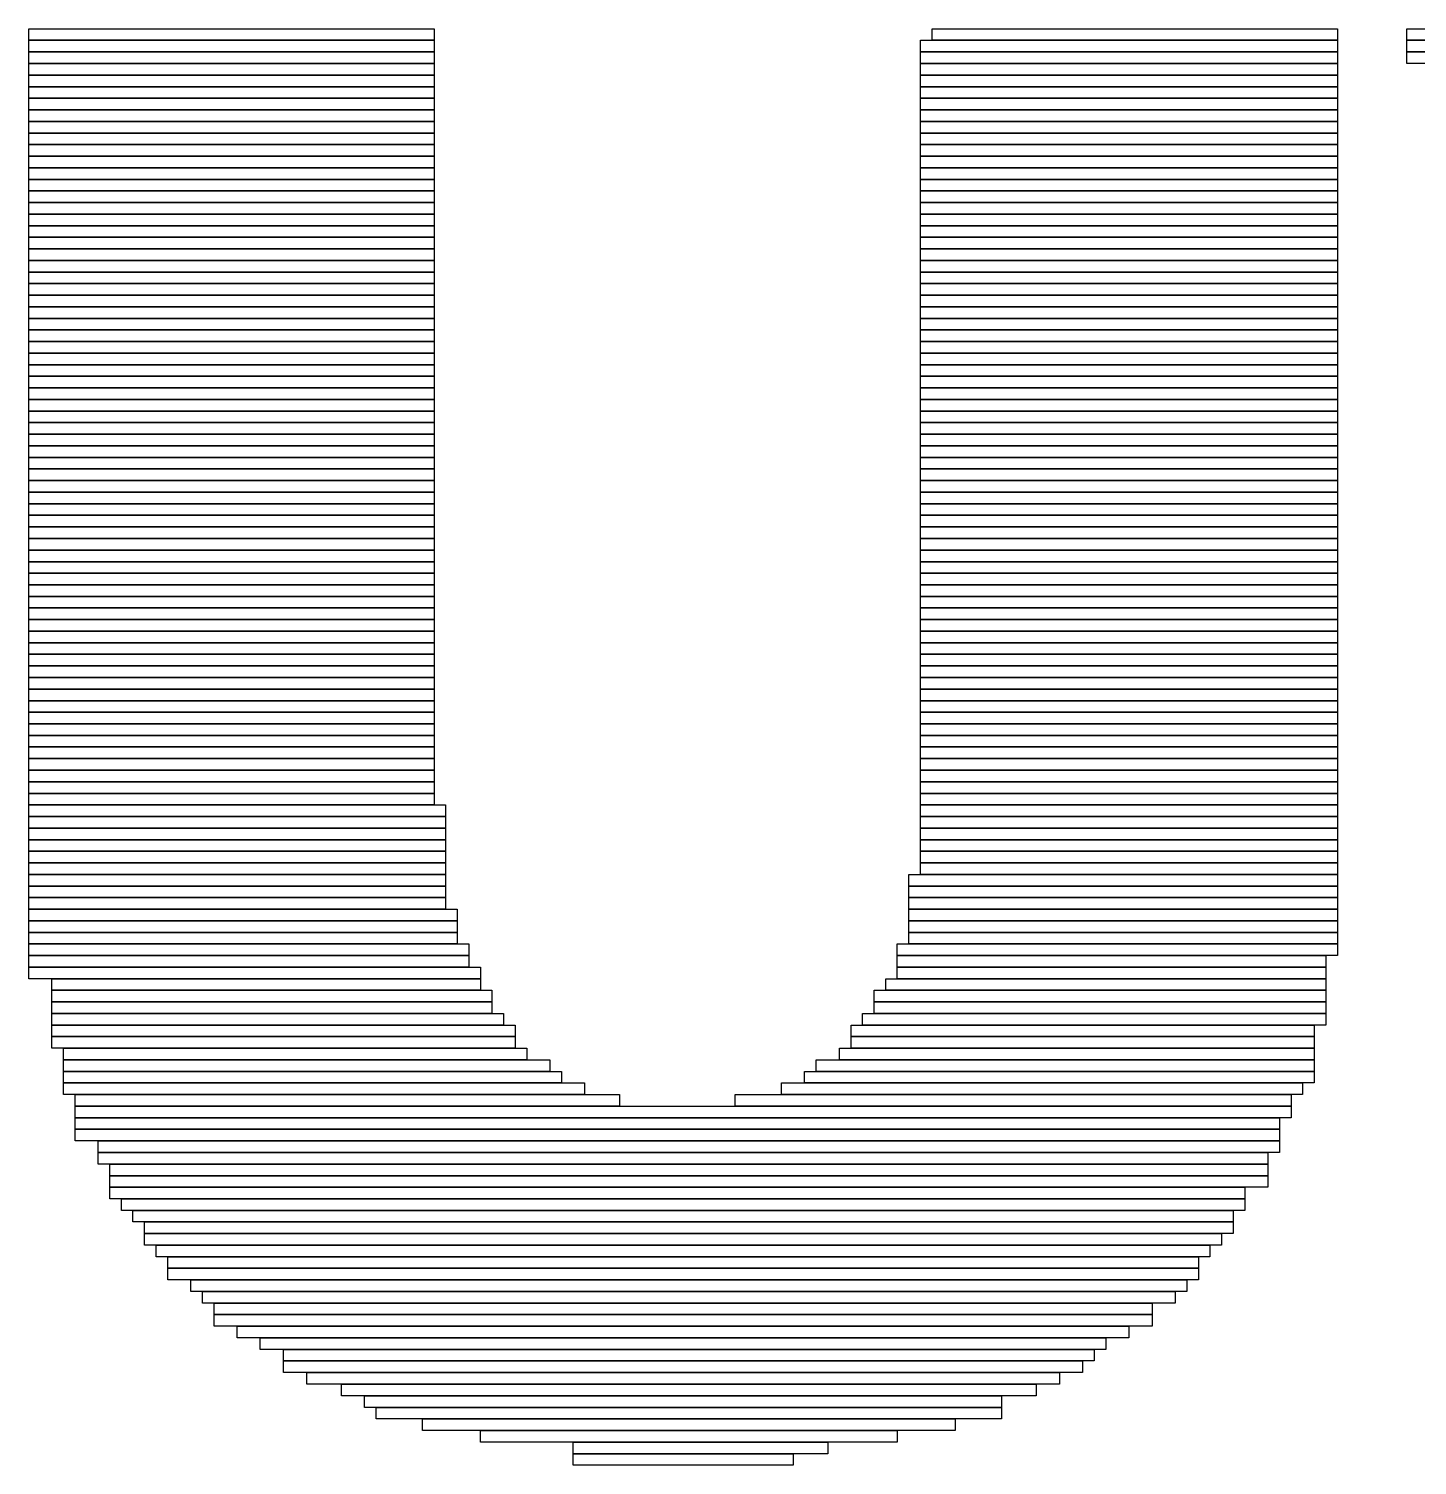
# Model space of a CAD drawing. Header units: inches. Extents: x -22 to 5433, y -38 to 5417.
# Drawn here: x 10.52 to 16.52, y -34 to -27.8 of the extents above; entities that cross this region are included whole.
import ezdxf

# ---------------------------------------------------------------- set-up
doc = ezdxf.new("R2010")
doc.units = ezdxf.units.IN
doc.layers.add('Bottom Overlay', color=54, linetype='Continuous')

msp = doc.modelspace()

# ---------------------------------------------------------------- linework, layer by layer
at = {"layer": 'Bottom Overlay'}
for p, q in [((10.5223, -27.8488), (10.5223, -27.7988)), ((10.5223, -27.7988), (12.2724, -27.7988)), ((12.2724, -27.7988), (12.2724, -27.8488)), ((14.4225, -27.8488), (14.4225, -27.7988)), ((14.4225, -27.7988), (16.1723, -27.7988)), ((16.1723, -27.7988), (16.1723, -27.8488)), ((16.4723, -27.8488), (16.4723, -27.7988)), ((16.4723, -27.7988), (18.2724, -27.7988)), ((12.2724, -27.8488), (10.5223, -27.8488)), ((10.5223, -27.8989), (10.5223, -27.8488)), ((10.5223, -27.8488), (12.2724, -27.8488)), ((10.5223, -27.9489), (10.5223, -27.8989)), ((10.5223, -27.8989), (12.2724, -27.8989)), ((12.2724, -27.8989), (10.5223, -27.8989)), ((12.2724, -27.8488), (12.2724, -27.8989)), ((12.2724, -27.8989), (12.2724, -27.9489)), ((14.3725, -27.8989), (14.3725, -27.8488)), ((14.3725, -27.8488), (16.1723, -27.8488)), ((14.3725, -27.9489), (14.3725, -27.8989)), ((14.3725, -27.8989), (16.1723, -27.8989)), ((16.1723, -27.8989), (14.3725, -27.8989)), ((16.1723, -27.8488), (14.4225, -27.8488)), ((16.1723, -27.8488), (16.1723, -27.8989)), ((16.1723, -27.8989), (16.1723, -27.9489)), ((18.2724, -27.8488), (16.4723, -27.8488)), ((16.4723, -27.8989), (16.4723, -27.8488)), ((16.4723, -27.8488), (18.3224, -27.8488)), ((16.4723, -27.9489), (16.4723, -27.8989)), ((16.4723, -27.8989), (18.3224, -27.8989)), ((18.3224, -27.8989), (16.4723, -27.8989)), ((10.5223, -27.9989), (10.5223, -27.9489)), ((10.5223, -27.9489), (12.2724, -27.9489)), ((12.2724, -27.9489), (10.5223, -27.9489)), ((12.2724, -27.9489), (12.2724, -27.9989)), ((16.1723, -27.9489), (14.3725, -27.9489)), ((14.3725, -27.9989), (14.3725, -27.9489)), ((14.3725, -27.9489), (16.1723, -27.9489)), ((16.1723, -27.9489), (16.1723, -27.9989)), ((18.3224, -27.9489), (16.4723, -27.9489)), ((12.2724, -27.9989), (10.5223, -27.9989)), ((10.5223, -28.049), (10.5223, -27.9989)), ((10.5223, -27.9989), (12.2724, -27.9989)), ((12.2724, -27.9989), (12.2724, -28.049)), ((16.1723, -27.9989), (14.3725, -27.9989)), ((14.3725, -28.049), (14.3725, -27.9989)), ((14.3725, -27.9989), (16.1723, -27.9989)), ((16.1723, -27.9989), (16.1723, -28.049)), ((12.2724, -28.049), (10.5223, -28.049)), ((10.5223, -28.0987), (10.5223, -28.049)), ((10.5223, -28.049), (12.2724, -28.049)), ((12.2724, -28.049), (12.2724, -28.0987)), ((16.1723, -28.049), (14.3725, -28.049)), ((14.3725, -28.0987), (14.3725, -28.049)), ((14.3725, -28.049), (16.1723, -28.049)), ((16.1723, -28.049), (16.1723, -28.0987)), ((10.5223, -28.1488), (10.5223, -28.0987)), ((10.5223, -28.0987), (12.2724, -28.0987)), ((12.2724, -28.0987), (10.5223, -28.0987)), ((12.2724, -28.0987), (12.2724, -28.1488)), ((14.3725, -28.1488), (14.3725, -28.0987)), ((14.3725, -28.0987), (16.1723, -28.0987)), ((16.1723, -28.0987), (14.3725, -28.0987)), ((16.1723, -28.0987), (16.1723, -28.1488)), ((10.5223, -28.1988), (10.5223, -28.1488)), ((10.5223, -28.1488), (12.2724, -28.1488)), ((12.2724, -28.1488), (10.5223, -28.1488)), ((12.2724, -28.1988), (10.5223, -28.1988)), ((10.5223, -28.2489), (10.5223, -28.1988)), ((10.5223, -28.1988), (12.2724, -28.1988)), ((12.2724, -28.1488), (12.2724, -28.1988)), ((12.2724, -28.1988), (12.2724, -28.2489)), ((16.1723, -28.1488), (14.3725, -28.1488)), ((14.3725, -28.1988), (14.3725, -28.1488)), ((14.3725, -28.1488), (16.1723, -28.1488)), ((16.1723, -28.1988), (14.3725, -28.1988)), ((14.3725, -28.2489), (14.3725, -28.1988)), ((14.3725, -28.1988), (16.1723, -28.1988)), ((16.1723, -28.1488), (16.1723, -28.1988)), ((16.1723, -28.1988), (16.1723, -28.2489)), ((12.2724, -28.2489), (10.5223, -28.2489)), ((10.5223, -28.2989), (10.5223, -28.2489)), ((10.5223, -28.2489), (12.2724, -28.2489)), ((12.2724, -28.2489), (12.2724, -28.2989)), ((16.1723, -28.2489), (14.3725, -28.2489)), ((14.3725, -28.2989), (14.3725, -28.2489)), ((14.3725, -28.2489), (16.1723, -28.2489)), ((16.1723, -28.2489), (16.1723, -28.2989)), ((12.2724, -28.2989), (10.5223, -28.2989)), ((10.5223, -28.3489), (10.5223, -28.2989)), ((10.5223, -28.2989), (12.2724, -28.2989)), ((12.2724, -28.2989), (12.2724, -28.3489)), ((14.3725, -28.3489), (14.3725, -28.2989)), ((14.3725, -28.2989), (16.1723, -28.2989)), ((16.1723, -28.2989), (14.3725, -28.2989)), ((16.1723, -28.2989), (16.1723, -28.3489)), ((12.2724, -28.3489), (10.5223, -28.3489)), ((10.5223, -28.399), (10.5223, -28.3489)), ((10.5223, -28.3489), (12.2724, -28.3489)), ((12.2724, -28.3489), (12.2724, -28.399)), ((16.1723, -28.3489), (14.3725, -28.3489)), ((14.3725, -28.399), (14.3725, -28.3489)), ((14.3725, -28.3489), (16.1723, -28.3489)), ((16.1723, -28.3489), (16.1723, -28.399)), ((12.2724, -28.399), (10.5223, -28.399)), ((10.5223, -28.4488), (10.5223, -28.399)), ((10.5223, -28.399), (12.2724, -28.399)), ((12.2724, -28.4488), (10.5223, -28.4488)), ((10.5223, -28.4988), (10.5223, -28.4488)), ((10.5223, -28.4488), (12.2724, -28.4488)), ((12.2724, -28.399), (12.2724, -28.4488)), ((12.2724, -28.4488), (12.2724, -28.4988)), ((16.1723, -28.399), (14.3725, -28.399)), ((14.3725, -28.4488), (14.3725, -28.399)), ((14.3725, -28.399), (16.1723, -28.399)), ((16.1723, -28.4488), (14.3725, -28.4488)), ((14.3725, -28.4988), (14.3725, -28.4488)), ((14.3725, -28.4488), (16.1723, -28.4488)), ((16.1723, -28.399), (16.1723, -28.4488)), ((16.1723, -28.4488), (16.1723, -28.4988)), ((12.2724, -28.4988), (10.5223, -28.4988)), ((10.5223, -28.5488), (10.5223, -28.4988)), ((10.5223, -28.4988), (12.2724, -28.4988)), ((12.2724, -28.4988), (12.2724, -28.5488)), ((16.1723, -28.4988), (14.3725, -28.4988)), ((14.3725, -28.5488), (14.3725, -28.4988)), ((14.3725, -28.4988), (16.1723, -28.4988)), ((16.1723, -28.4988), (16.1723, -28.5488)), ((10.5223, -28.5989), (10.5223, -28.5488)), ((10.5223, -28.5488), (12.2724, -28.5488)), ((12.2724, -28.5488), (10.5223, -28.5488)), ((12.2724, -28.5488), (12.2724, -28.5989)), ((16.1723, -28.5488), (14.3725, -28.5488)), ((14.3725, -28.5989), (14.3725, -28.5488)), ((14.3725, -28.5488), (16.1723, -28.5488)), ((16.1723, -28.5488), (16.1723, -28.5989)), ((10.5223, -28.6489), (10.5223, -28.5989)), ((10.5223, -28.5989), (12.2724, -28.5989)), ((12.2724, -28.5989), (10.5223, -28.5989)), ((12.2724, -28.5989), (12.2724, -28.6489)), ((14.3725, -28.6489), (14.3725, -28.5989)), ((14.3725, -28.5989), (16.1723, -28.5989)), ((16.1723, -28.5989), (14.3725, -28.5989)), ((16.1723, -28.5989), (16.1723, -28.6489)), ((12.2724, -28.6489), (10.5223, -28.6489)), ((10.5223, -28.699), (10.5223, -28.6489)), ((10.5223, -28.6489), (12.2724, -28.6489)), ((10.5223, -28.749), (10.5223, -28.699)), ((10.5223, -28.699), (12.2724, -28.699)), ((12.2724, -28.699), (10.5223, -28.699)), ((12.2724, -28.6489), (12.2724, -28.699)), ((12.2724, -28.699), (12.2724, -28.749)), ((16.1723, -28.6489), (14.3725, -28.6489)), ((14.3725, -28.699), (14.3725, -28.6489)), ((14.3725, -28.6489), (16.1723, -28.6489)), ((16.1723, -28.699), (14.3725, -28.699)), ((14.3725, -28.749), (14.3725, -28.699)), ((14.3725, -28.699), (16.1723, -28.699)), ((16.1723, -28.6489), (16.1723, -28.699)), ((16.1723, -28.699), (16.1723, -28.749)), ((12.2724, -28.749), (10.5223, -28.749)), ((10.5223, -28.7988), (10.5223, -28.749)), ((10.5223, -28.749), (12.2724, -28.749)), ((12.2724, -28.749), (12.2724, -28.7988)), ((14.3725, -28.7988), (14.3725, -28.749)), ((14.3725, -28.749), (16.1723, -28.749)), ((16.1723, -28.749), (14.3725, -28.749)), ((16.1723, -28.749), (16.1723, -28.7988)), ((12.2724, -28.7988), (10.5223, -28.7988)), ((10.5223, -28.8488), (10.5223, -28.7988)), ((10.5223, -28.7988), (12.2724, -28.7988)), ((12.2724, -28.7988), (12.2724, -28.8488)), ((16.1723, -28.7988), (14.3725, -28.7988)), ((14.3725, -28.8488), (14.3725, -28.7988)), ((14.3725, -28.7988), (16.1723, -28.7988)), ((16.1723, -28.7988), (16.1723, -28.8488)), ((10.5223, -28.8988), (10.5223, -28.8488)), ((10.5223, -28.8488), (12.2724, -28.8488)), ((12.2724, -28.8488), (10.5223, -28.8488)), ((12.2724, -28.8488), (12.2724, -28.8988)), ((16.1723, -28.8488), (14.3725, -28.8488)), ((14.3725, -28.8988), (14.3725, -28.8488)), ((14.3725, -28.8488), (16.1723, -28.8488)), ((16.1723, -28.8488), (16.1723, -28.8988)), ((12.2724, -28.8988), (10.5223, -28.8988)), ((10.5223, -28.9489), (10.5223, -28.8988)), ((10.5223, -28.8988), (12.2724, -28.8988)), ((12.2724, -28.9489), (10.5223, -28.9489)), ((10.5223, -28.9989), (10.5223, -28.9489)), ((10.5223, -28.9489), (12.2724, -28.9489)), ((12.2724, -28.8988), (12.2724, -28.9489)), ((12.2724, -28.9489), (12.2724, -28.9989)), ((16.1723, -28.8988), (14.3725, -28.8988)), ((14.3725, -28.9489), (14.3725, -28.8988)), ((14.3725, -28.8988), (16.1723, -28.8988)), ((14.3725, -28.9989), (14.3725, -28.9489)), ((14.3725, -28.9489), (16.1723, -28.9489)), ((16.1723, -28.9489), (14.3725, -28.9489)), ((16.1723, -28.8988), (16.1723, -28.9489)), ((16.1723, -28.9489), (16.1723, -28.9989)), ((10.5223, -29.049), (10.5223, -28.9989)), ((10.5223, -28.9989), (12.2724, -28.9989)), ((12.2724, -28.9989), (10.5223, -28.9989)), ((12.2724, -28.9989), (12.2724, -29.049)), ((16.1723, -28.9989), (14.3725, -28.9989)), ((14.3725, -29.049), (14.3725, -28.9989)), ((14.3725, -28.9989), (16.1723, -28.9989)), ((16.1723, -28.9989), (16.1723, -29.049)), ((12.2724, -29.049), (10.5223, -29.049)), ((10.5223, -29.099), (10.5223, -29.049)), ((10.5223, -29.049), (12.2724, -29.049)), ((12.2724, -29.049), (12.2724, -29.099)), ((16.1723, -29.049), (14.3725, -29.049)), ((14.3725, -29.099), (14.3725, -29.049)), ((14.3725, -29.049), (16.1723, -29.049)), ((16.1723, -29.049), (16.1723, -29.099)), ((10.5223, -29.1488), (10.5223, -29.099)), ((10.5223, -29.099), (12.2724, -29.099)), ((12.2724, -29.099), (10.5223, -29.099)), ((12.2724, -29.099), (12.2724, -29.1488)), ((16.1723, -29.099), (14.3725, -29.099)), ((14.3725, -29.1488), (14.3725, -29.099)), ((14.3725, -29.099), (16.1723, -29.099)), ((16.1723, -29.099), (16.1723, -29.1488)), ((12.2724, -29.1488), (10.5223, -29.1488)), ((10.5223, -29.1988), (10.5223, -29.1488)), ((10.5223, -29.1488), (12.2724, -29.1488)), ((10.5223, -29.2489), (10.5223, -29.1988)), ((10.5223, -29.1988), (12.2724, -29.1988)), ((12.2724, -29.1988), (10.5223, -29.1988)), ((12.2724, -29.1488), (12.2724, -29.1988)), ((12.2724, -29.1988), (12.2724, -29.2489)), ((16.1723, -29.1488), (14.3725, -29.1488)), ((14.3725, -29.1988), (14.3725, -29.1488)), ((14.3725, -29.1488), (16.1723, -29.1488)), ((16.1723, -29.1988), (14.3725, -29.1988)), ((14.3725, -29.2489), (14.3725, -29.1988)), ((14.3725, -29.1988), (16.1723, -29.1988)), ((16.1723, -29.1488), (16.1723, -29.1988)), ((16.1723, -29.1988), (16.1723, -29.2489)), ((10.5223, -29.2989), (10.5223, -29.2489)), ((10.5223, -29.2489), (12.2724, -29.2489)), ((12.2724, -29.2489), (10.5223, -29.2489)), ((12.2724, -29.2489), (12.2724, -29.2989)), ((16.1723, -29.2489), (14.3725, -29.2489)), ((14.3725, -29.2989), (14.3725, -29.2489)), ((14.3725, -29.2489), (16.1723, -29.2489)), ((16.1723, -29.2489), (16.1723, -29.2989)), ((12.2724, -29.2989), (10.5223, -29.2989)), ((10.5223, -29.3489), (10.5223, -29.2989)), ((10.5223, -29.2989), (12.2724, -29.2989)), ((12.2724, -29.2989), (12.2724, -29.3489)), ((14.3725, -29.3489), (14.3725, -29.2989)), ((14.3725, -29.2989), (16.1723, -29.2989)), ((16.1723, -29.2989), (14.3725, -29.2989)), ((16.1723, -29.2989), (16.1723, -29.3489)), ((10.5223, -29.399), (10.5223, -29.3489)), ((10.5223, -29.3489), (12.2724, -29.3489)), ((12.2724, -29.3489), (10.5223, -29.3489)), ((12.2724, -29.3489), (12.2724, -29.399)), ((16.1723, -29.3489), (14.3725, -29.3489)), ((14.3725, -29.399), (14.3725, -29.3489)), ((14.3725, -29.3489), (16.1723, -29.3489)), ((16.1723, -29.3489), (16.1723, -29.399)), ((12.2724, -29.399), (10.5223, -29.399)), ((10.5223, -29.4488), (10.5223, -29.399)), ((10.5223, -29.399), (12.2724, -29.399)), ((12.2724, -29.4488), (10.5223, -29.4488)), ((10.5223, -29.4988), (10.5223, -29.4488)), ((10.5223, -29.4488), (12.2724, -29.4488)), ((12.2724, -29.399), (12.2724, -29.4488)), ((12.2724, -29.4488), (12.2724, -29.4988)), ((16.1723, -29.399), (14.3725, -29.399)), ((14.3725, -29.4488), (14.3725, -29.399)), ((14.3725, -29.399), (16.1723, -29.399)), ((14.3725, -29.4988), (14.3725, -29.4488)), ((14.3725, -29.4488), (16.1723, -29.4488)), ((16.1723, -29.4488), (14.3725, -29.4488)), ((16.1723, -29.399), (16.1723, -29.4488)), ((16.1723, -29.4488), (16.1723, -29.4988)), ((10.5223, -29.5488), (10.5223, -29.4988)), ((10.5223, -29.4988), (12.2724, -29.4988)), ((12.2724, -29.4988), (10.5223, -29.4988)), ((12.2724, -29.4988), (12.2724, -29.5488)), ((16.1723, -29.4988), (14.3725, -29.4988)), ((14.3725, -29.5488), (14.3725, -29.4988)), ((14.3725, -29.4988), (16.1723, -29.4988)), ((16.1723, -29.4988), (16.1723, -29.5488)), ((12.2724, -29.5488), (10.5223, -29.5488)), ((10.5223, -29.5989), (10.5223, -29.5488)), ((10.5223, -29.5488), (12.2724, -29.5488)), ((12.2724, -29.5488), (12.2724, -29.5989)), ((14.3725, -29.5989), (14.3725, -29.5488)), ((14.3725, -29.5488), (16.1723, -29.5488)), ((16.1723, -29.5488), (14.3725, -29.5488)), ((16.1723, -29.5488), (16.1723, -29.5989)), ((12.2724, -29.5989), (10.5223, -29.5989)), ((10.5223, -29.6489), (10.5223, -29.5989)), ((10.5223, -29.5989), (12.2724, -29.5989)), ((12.2724, -29.5989), (12.2724, -29.6489)), ((14.3725, -29.6489), (14.3725, -29.5989)), ((14.3725, -29.5989), (16.1723, -29.5989)), ((16.1723, -29.5989), (14.3725, -29.5989)), ((16.1723, -29.5989), (16.1723, -29.6489)), ((12.2724, -29.6489), (10.5223, -29.6489)), ((10.5223, -29.6989), (10.5223, -29.6489)), ((10.5223, -29.6489), (12.2724, -29.6489)), ((12.2724, -29.6489), (12.2724, -29.6989)), ((16.1723, -29.6489), (14.3725, -29.6489)), ((14.3725, -29.6989), (14.3725, -29.6489)), ((14.3725, -29.6489), (16.1723, -29.6489)), ((16.1723, -29.6489), (16.1723, -29.6989)), ((10.5223, -29.749), (10.5223, -29.6989)), ((10.5223, -29.6989), (12.2724, -29.6989)), ((12.2724, -29.6989), (10.5223, -29.6989)), ((10.5223, -29.7988), (10.5223, -29.749)), ((10.5223, -29.749), (12.2724, -29.749)), ((12.2724, -29.749), (10.5223, -29.749)), ((12.2724, -29.6989), (12.2724, -29.749)), ((12.2724, -29.749), (12.2724, -29.7988)), ((16.1723, -29.6989), (14.3725, -29.6989)), ((14.3725, -29.749), (14.3725, -29.6989)), ((14.3725, -29.6989), (16.1723, -29.6989)), ((14.3725, -29.7988), (14.3725, -29.749)), ((14.3725, -29.749), (16.1723, -29.749)), ((16.1723, -29.749), (14.3725, -29.749)), ((16.1723, -29.6989), (16.1723, -29.749)), ((16.1723, -29.749), (16.1723, -29.7988)), ((10.5223, -29.8488), (10.5223, -29.7988)), ((10.5223, -29.7988), (12.2724, -29.7988)), ((12.2724, -29.7988), (10.5223, -29.7988)), ((12.2724, -29.7988), (12.2724, -29.8488)), ((16.1723, -29.7988), (14.3725, -29.7988)), ((14.3725, -29.8488), (14.3725, -29.7988)), ((14.3725, -29.7988), (16.1723, -29.7988)), ((16.1723, -29.7988), (16.1723, -29.8488)), ((10.5223, -29.8988), (10.5223, -29.8488)), ((10.5223, -29.8488), (12.2724, -29.8488)), ((12.2724, -29.8488), (10.5223, -29.8488)), ((12.2724, -29.8488), (12.2724, -29.8988)), ((14.3725, -29.8988), (14.3725, -29.8488)), ((14.3725, -29.8488), (16.1723, -29.8488)), ((16.1723, -29.8488), (14.3725, -29.8488)), ((16.1723, -29.8488), (16.1723, -29.8988)), ((12.2724, -29.8988), (10.5223, -29.8988)), ((10.5223, -29.9489), (10.5223, -29.8988)), ((10.5223, -29.8988), (12.2724, -29.8988)), ((12.2724, -29.8988), (12.2724, -29.9489)), ((16.1723, -29.8988), (14.3725, -29.8988)), ((14.3725, -29.9489), (14.3725, -29.8988)), ((14.3725, -29.8988), (16.1723, -29.8988)), ((16.1723, -29.8988), (16.1723, -29.9489)), ((10.5223, -29.9989), (10.5223, -29.9489)), ((10.5223, -29.9489), (12.2724, -29.9489)), ((12.2724, -29.9489), (10.5223, -29.9489)), ((12.2724, -29.9989), (10.5223, -29.9989)), ((10.5223, -30.049), (10.5223, -29.9989)), ((10.5223, -29.9989), (12.2724, -29.9989)), ((12.2724, -29.9489), (12.2724, -29.9989)), ((12.2724, -29.9989), (12.2724, -30.049)), ((14.3725, -29.9989), (14.3725, -29.9489)), ((14.3725, -29.9489), (16.1723, -29.9489)), ((16.1723, -29.9489), (14.3725, -29.9489)), ((16.1723, -29.9989), (14.3725, -29.9989)), ((14.3725, -30.049), (14.3725, -29.9989)), ((14.3725, -29.9989), (16.1723, -29.9989)), ((16.1723, -29.9489), (16.1723, -29.9989)), ((16.1723, -29.9989), (16.1723, -30.049)), ((12.2724, -30.049), (10.5223, -30.049)), ((10.5223, -30.099), (10.5223, -30.049)), ((10.5223, -30.049), (12.2724, -30.049)), ((12.2724, -30.049), (12.2724, -30.099)), ((16.1723, -30.049), (14.3725, -30.049)), ((14.3725, -30.099), (14.3725, -30.049)), ((14.3725, -30.049), (16.1723, -30.049)), ((16.1723, -30.049), (16.1723, -30.099)), ((12.2724, -30.099), (10.5223, -30.099)), ((10.5223, -30.1488), (10.5223, -30.099)), ((10.5223, -30.099), (12.2724, -30.099)), ((12.2724, -30.099), (12.2724, -30.1488)), ((14.3725, -30.1488), (14.3725, -30.099)), ((14.3725, -30.099), (16.1723, -30.099)), ((16.1723, -30.099), (14.3725, -30.099)), ((16.1723, -30.099), (16.1723, -30.1488)), ((12.2724, -30.1488), (10.5223, -30.1488)), ((10.5223, -30.1988), (10.5223, -30.1488)), ((10.5223, -30.1488), (12.2724, -30.1488)), ((12.2724, -30.1488), (12.2724, -30.1988)), ((16.1723, -30.1488), (14.3725, -30.1488)), ((14.3725, -30.1988), (14.3725, -30.1488)), ((14.3725, -30.1488), (16.1723, -30.1488)), ((16.1723, -30.1488), (16.1723, -30.1988)), ((12.2724, -30.1988), (10.5223, -30.1988)), ((10.5223, -30.2489), (10.5223, -30.1988)), ((10.5223, -30.1988), (12.2724, -30.1988)), ((12.2724, -30.2489), (10.5223, -30.2489)), ((10.5223, -30.2989), (10.5223, -30.2489)), ((10.5223, -30.2489), (12.2724, -30.2489)), ((12.2724, -30.1988), (12.2724, -30.2489)), ((12.2724, -30.2489), (12.2724, -30.2989)), ((16.1723, -30.1988), (14.3725, -30.1988)), ((14.3725, -30.2489), (14.3725, -30.1988)), ((14.3725, -30.1988), (16.1723, -30.1988)), ((16.1723, -30.2489), (14.3725, -30.2489)), ((14.3725, -30.2989), (14.3725, -30.2489)), ((14.3725, -30.2489), (16.1723, -30.2489)), ((16.1723, -30.1988), (16.1723, -30.2489)), ((16.1723, -30.2489), (16.1723, -30.2989)), ((12.2724, -30.2989), (10.5223, -30.2989)), ((10.5223, -30.3489), (10.5223, -30.2989)), ((10.5223, -30.2989), (12.2724, -30.2989)), ((12.2724, -30.2989), (12.2724, -30.3489)), ((16.1723, -30.2989), (14.3725, -30.2989)), ((14.3725, -30.3489), (14.3725, -30.2989)), ((14.3725, -30.2989), (16.1723, -30.2989)), ((16.1723, -30.2989), (16.1723, -30.3489)), ((12.2724, -30.3489), (10.5223, -30.3489)), ((10.5223, -30.399), (10.5223, -30.3489)), ((10.5223, -30.3489), (12.2724, -30.3489)), ((12.2724, -30.3489), (12.2724, -30.399)), ((14.3725, -30.399), (14.3725, -30.3489)), ((14.3725, -30.3489), (16.1723, -30.3489)), ((16.1723, -30.3489), (14.3725, -30.3489)), ((16.1723, -30.3489), (16.1723, -30.399)), ((12.2724, -30.399), (10.5223, -30.399)), ((10.5223, -30.4488), (10.5223, -30.399)), ((10.5223, -30.399), (12.2724, -30.399)), ((12.2724, -30.399), (12.2724, -30.4488)), ((14.3725, -30.4488), (14.3725, -30.399)), ((14.3725, -30.399), (16.1723, -30.399)), ((16.1723, -30.399), (14.3725, -30.399)), ((16.1723, -30.399), (16.1723, -30.4488)), ((10.5223, -30.4988), (10.5223, -30.4488)), ((10.5223, -30.4488), (12.2724, -30.4488)), ((12.2724, -30.4488), (10.5223, -30.4488)), ((12.2724, -30.4988), (10.5223, -30.4988)), ((10.5223, -30.5488), (10.5223, -30.4988)), ((10.5223, -30.4988), (12.2724, -30.4988)), ((12.2724, -30.4488), (12.2724, -30.4988)), ((12.2724, -30.4988), (12.2724, -30.5488)), ((14.3725, -30.4988), (14.3725, -30.4488)), ((14.3725, -30.4488), (16.1723, -30.4488)), ((16.1723, -30.4488), (14.3725, -30.4488)), ((14.3725, -30.5488), (14.3725, -30.4988)), ((14.3725, -30.4988), (16.1723, -30.4988)), ((16.1723, -30.4988), (14.3725, -30.4988)), ((16.1723, -30.4488), (16.1723, -30.4988)), ((16.1723, -30.4988), (16.1723, -30.5488)), ((12.2724, -30.5488), (10.5223, -30.5488)), ((10.5223, -30.5989), (10.5223, -30.5488)), ((10.5223, -30.5488), (12.2724, -30.5488)), ((12.2724, -30.5488), (12.2724, -30.5989)), ((16.1723, -30.5488), (14.3725, -30.5488)), ((14.3725, -30.5989), (14.3725, -30.5488)), ((14.3725, -30.5488), (16.1723, -30.5488)), ((16.1723, -30.5488), (16.1723, -30.5989)), ((10.5223, -30.6489), (10.5223, -30.5989)), ((10.5223, -30.5989), (12.2724, -30.5989)), ((12.2724, -30.5989), (10.5223, -30.5989)), ((12.2724, -30.5989), (12.2724, -30.6489)), ((14.3725, -30.6489), (14.3725, -30.5989)), ((14.3725, -30.5989), (16.1723, -30.5989)), ((16.1723, -30.5989), (14.3725, -30.5989)), ((16.1723, -30.5989), (16.1723, -30.6489)), ((10.5223, -30.6989), (10.5223, -30.6489)), ((10.5223, -30.6489), (12.2724, -30.6489)), ((12.2724, -30.6489), (10.5223, -30.6489)), ((12.2724, -30.6489), (12.2724, -30.6989)), ((16.1723, -30.6489), (14.3725, -30.6489)), ((14.3725, -30.6989), (14.3725, -30.6489)), ((14.3725, -30.6489), (16.1723, -30.6489)), ((16.1723, -30.6489), (16.1723, -30.6989)), ((10.5223, -30.749), (10.5223, -30.6989)), ((10.5223, -30.6989), (12.2724, -30.6989)), ((12.2724, -30.6989), (10.5223, -30.6989)), ((12.2724, -30.749), (10.5223, -30.749)), ((10.5223, -30.7988), (10.5223, -30.749)), ((10.5223, -30.749), (12.2724, -30.749)), ((12.2724, -30.6989), (12.2724, -30.749)), ((12.2724, -30.749), (12.2724, -30.7988)), ((16.1723, -30.6989), (14.3725, -30.6989)), ((14.3725, -30.749), (14.3725, -30.6989)), ((14.3725, -30.6989), (16.1723, -30.6989)), ((16.1723, -30.749), (14.3725, -30.749)), ((14.3725, -30.7988), (14.3725, -30.749)), ((14.3725, -30.749), (16.1723, -30.749)), ((16.1723, -30.6989), (16.1723, -30.749)), ((16.1723, -30.749), (16.1723, -30.7988)), ((12.2724, -30.7988), (10.5223, -30.7988)), ((10.5223, -30.8488), (10.5223, -30.7988)), ((10.5223, -30.7988), (12.2724, -30.7988)), ((12.2724, -30.7988), (12.2724, -30.8488)), ((16.1723, -30.7988), (14.3725, -30.7988)), ((14.3725, -30.8488), (14.3725, -30.7988)), ((14.3725, -30.7988), (16.1723, -30.7988)), ((16.1723, -30.7988), (16.1723, -30.8488)), ((12.2724, -30.8488), (10.5223, -30.8488)), ((10.5223, -30.8988), (10.5223, -30.8488)), ((10.5223, -30.8488), (12.2724, -30.8488)), ((12.2724, -30.8488), (12.2724, -30.8988)), ((16.1723, -30.8488), (14.3725, -30.8488)), ((14.3725, -30.8988), (14.3725, -30.8488)), ((14.3725, -30.8488), (16.1723, -30.8488)), ((16.1723, -30.8488), (16.1723, -30.8988)), ((12.2724, -30.8988), (10.5223, -30.8988)), ((10.5223, -30.9489), (10.5223, -30.8988)), ((10.5223, -30.8988), (12.2724, -30.8988)), ((12.2724, -30.8988), (12.2724, -30.9489)), ((14.3725, -30.9489), (14.3725, -30.8988)), ((14.3725, -30.8988), (16.1723, -30.8988)), ((16.1723, -30.8988), (14.3725, -30.8988)), ((16.1723, -30.8988), (16.1723, -30.9489)), ((12.2724, -30.9489), (10.5223, -30.9489)), ((10.5223, -30.9989), (10.5223, -30.9489)), ((10.5223, -30.9489), (12.2724, -30.9489)), ((12.2724, -30.9989), (10.5223, -30.9989)), ((10.5223, -31.049), (10.5223, -30.9989)), ((10.5223, -30.9989), (12.2724, -30.9989)), ((12.2724, -30.9489), (12.2724, -30.9989)), ((12.2724, -30.9989), (12.2724, -31.049)), ((16.1723, -30.9489), (14.3725, -30.9489)), ((14.3725, -30.9989), (14.3725, -30.9489)), ((14.3725, -30.9489), (16.1723, -30.9489)), ((16.1723, -30.9989), (14.3725, -30.9989)), ((14.3725, -31.049), (14.3725, -30.9989)), ((14.3725, -30.9989), (16.1723, -30.9989)), ((16.1723, -30.9489), (16.1723, -30.9989)), ((16.1723, -30.9989), (16.1723, -31.049)), ((12.2724, -31.049), (10.5223, -31.049)), ((10.5223, -31.099), (10.5223, -31.049)), ((10.5223, -31.049), (12.2724, -31.049)), ((12.2724, -31.049), (12.2724, -31.099)), ((14.3725, -31.099), (14.3725, -31.049)), ((14.3725, -31.049), (16.1723, -31.049)), ((16.1723, -31.049), (14.3725, -31.049)), ((16.1723, -31.049), (16.1723, -31.099)), ((10.5223, -31.1488), (10.5223, -31.099)), ((10.5223, -31.099), (12.2724, -31.099)), ((12.2724, -31.099), (10.5223, -31.099)), ((12.2724, -31.099), (12.2724, -31.1488)), ((16.1723, -31.099), (14.3725, -31.099)), ((14.3725, -31.1488), (14.3725, -31.099)), ((14.3725, -31.099), (16.1723, -31.099)), ((16.1723, -31.099), (16.1723, -31.1488)), ((10.5223, -31.1988), (10.5223, -31.1488)), ((10.5223, -31.1488), (12.3224, -31.1488)), ((12.2724, -31.1488), (10.5223, -31.1488)), ((12.3224, -31.1488), (12.3224, -31.1988)), ((14.3725, -31.1988), (14.3725, -31.1488)), ((14.3725, -31.1488), (16.1723, -31.1488)), ((16.1723, -31.1488), (14.3725, -31.1488)), ((16.1723, -31.1488), (16.1723, -31.1988)), ((12.3224, -31.1988), (10.5223, -31.1988)), ((10.5223, -31.2489), (10.5223, -31.1988)), ((10.5223, -31.1988), (12.3224, -31.1988)), ((12.3224, -31.1988), (12.3224, -31.2489)), ((16.1723, -31.1988), (14.3725, -31.1988)), ((14.3725, -31.2489), (14.3725, -31.1988)), ((14.3725, -31.1988), (16.1723, -31.1988)), ((16.1723, -31.1988), (16.1723, -31.2489)), ((12.3224, -31.2489), (10.5223, -31.2489)), ((10.5223, -31.2989), (10.5223, -31.2489)), ((10.5223, -31.2489), (12.3224, -31.2489)), ((12.3224, -31.2989), (10.5223, -31.2989)), ((10.5223, -31.3489), (10.5223, -31.2989)), ((10.5223, -31.2989), (12.3224, -31.2989)), ((12.3224, -31.2489), (12.3224, -31.2989)), ((12.3224, -31.2989), (12.3224, -31.3489)), ((14.3725, -31.2989), (14.3725, -31.2489)), ((14.3725, -31.2489), (16.1723, -31.2489)), ((16.1723, -31.2489), (14.3725, -31.2489)), ((14.3725, -31.3489), (14.3725, -31.2989)), ((14.3725, -31.2989), (16.1723, -31.2989)), ((16.1723, -31.2989), (14.3725, -31.2989)), ((16.1723, -31.2489), (16.1723, -31.2989)), ((16.1723, -31.2989), (16.1723, -31.3489)), ((10.5223, -31.399), (10.5223, -31.3489)), ((10.5223, -31.3489), (12.3224, -31.3489)), ((12.3224, -31.3489), (10.5223, -31.3489)), ((12.3224, -31.3489), (12.3224, -31.399)), ((16.1723, -31.3489), (14.3725, -31.3489)), ((14.3725, -31.399), (14.3725, -31.3489)), ((14.3725, -31.3489), (16.1723, -31.3489)), ((16.1723, -31.3489), (16.1723, -31.399)), ((12.3224, -31.399), (10.5223, -31.399)), ((10.5223, -31.4488), (10.5223, -31.399)), ((10.5223, -31.399), (12.3224, -31.399)), ((12.3224, -31.399), (12.3224, -31.4488)), ((16.1723, -31.399), (14.3725, -31.399)), ((14.3725, -31.4488), (14.3725, -31.399)), ((14.3725, -31.399), (16.1723, -31.399)), ((16.1723, -31.399), (16.1723, -31.4488)), ((12.3224, -31.4488), (10.5223, -31.4488)), ((10.5223, -31.4988), (10.5223, -31.4488)), ((10.5223, -31.4488), (12.3224, -31.4488)), ((12.3224, -31.4488), (12.3224, -31.4988)), ((14.3224, -31.4988), (14.3224, -31.4488)), ((14.3224, -31.4488), (16.1723, -31.4488)), ((16.1723, -31.4488), (14.3725, -31.4488)), ((16.1723, -31.4488), (16.1723, -31.4988)), ((12.3224, -31.4988), (10.5223, -31.4988)), ((10.5223, -31.5488), (10.5223, -31.4988)), ((10.5223, -31.4988), (12.3224, -31.4988)), ((12.3224, -31.5488), (10.5223, -31.5488)), ((10.5223, -31.5989), (10.5223, -31.5488)), ((10.5223, -31.5488), (12.3224, -31.5488)), ((12.3224, -31.4988), (12.3224, -31.5488)), ((12.3224, -31.5488), (12.3224, -31.5989)), ((16.1723, -31.4988), (14.3224, -31.4988)), ((14.3224, -31.5488), (14.3224, -31.4988)), ((14.3224, -31.4988), (16.1723, -31.4988)), ((14.3224, -31.5989), (14.3224, -31.5488)), ((14.3224, -31.5488), (16.1723, -31.5488)), ((16.1723, -31.5488), (14.3224, -31.5488)), ((16.1723, -31.4988), (16.1723, -31.5488)), ((16.1723, -31.5488), (16.1723, -31.5989)), ((12.3224, -31.5989), (10.5223, -31.5989)), ((10.5223, -31.6489), (10.5223, -31.5989)), ((10.5223, -31.5989), (12.3725, -31.5989)), ((12.3725, -31.5989), (12.3725, -31.6489)), ((14.3224, -31.6489), (14.3224, -31.5989)), ((14.3224, -31.5989), (16.1723, -31.5989)), ((16.1723, -31.5989), (14.3224, -31.5989)), ((16.1723, -31.5989), (16.1723, -31.6489)), ((12.3725, -31.6489), (10.5223, -31.6489)), ((10.5223, -31.6989), (10.5223, -31.6489)), ((10.5223, -31.6489), (12.3725, -31.6489)), ((12.3725, -31.6489), (12.3725, -31.6989)), ((14.3224, -31.6989), (14.3224, -31.6489)), ((14.3224, -31.6489), (16.1723, -31.6489)), ((16.1723, -31.6489), (14.3224, -31.6489)), ((16.1723, -31.6489), (16.1723, -31.6989)), ((10.5223, -31.749), (10.5223, -31.6989)), ((10.5223, -31.6989), (12.3725, -31.6989)), ((12.3725, -31.6989), (10.5223, -31.6989)), ((12.3725, -31.6989), (12.3725, -31.749)), ((14.3224, -31.749), (14.3224, -31.6989)), ((14.3224, -31.6989), (16.1723, -31.6989)), ((16.1723, -31.6989), (14.3224, -31.6989)), ((16.1723, -31.6989), (16.1723, -31.749)), ((12.3725, -31.749), (10.5223, -31.749)), ((10.5223, -31.7988), (10.5223, -31.749)), ((10.5223, -31.749), (12.4225, -31.749)), ((12.4225, -31.7988), (10.5223, -31.7988)), ((10.5223, -31.8488), (10.5223, -31.7988)), ((10.5223, -31.7988), (12.4225, -31.7988)), ((12.4225, -31.749), (12.4225, -31.7988)), ((12.4225, -31.7988), (12.4225, -31.8488)), ((14.2724, -31.7988), (14.2724, -31.749)), ((14.2724, -31.749), (16.1723, -31.749)), ((16.1723, -31.7988), (14.2724, -31.7988)), ((14.2724, -31.8488), (14.2724, -31.7988)), ((14.2724, -31.7988), (16.1223, -31.7988)), ((16.1723, -31.749), (14.3224, -31.749)), ((16.1223, -31.7988), (16.1223, -31.8488)), ((16.1723, -31.749), (16.1723, -31.7988)), ((10.5223, -31.8988), (10.5223, -31.8488)), ((10.5223, -31.8488), (12.4723, -31.8488)), ((12.4225, -31.8488), (10.5223, -31.8488)), ((12.4723, -31.8488), (12.4723, -31.8988)), ((16.1223, -31.8488), (14.2724, -31.8488)), ((14.2724, -31.8988), (14.2724, -31.8488)), ((14.2724, -31.8488), (16.1223, -31.8488)), ((16.1223, -31.8488), (16.1223, -31.8988)), ((12.4723, -31.8988), (10.5223, -31.8988)), ((10.6224, -31.9489), (10.6224, -31.8988)), ((10.6224, -31.8988), (12.4723, -31.8988)), ((12.4723, -31.8988), (12.4723, -31.9489)), ((14.2223, -31.9489), (14.2223, -31.8988)), ((14.2223, -31.8988), (16.1223, -31.8988)), ((16.1223, -31.8988), (14.2724, -31.8988)), ((16.1223, -31.8988), (16.1223, -31.9489)), ((12.4723, -31.9489), (10.6224, -31.9489)), ((10.6224, -31.9989), (10.6224, -31.9489)), ((10.6224, -31.9489), (12.5223, -31.9489)), ((12.5223, -31.9489), (12.5223, -31.9989)), ((14.1723, -31.9989), (14.1723, -31.9489)), ((14.1723, -31.9489), (16.1223, -31.9489)), ((16.1223, -31.9489), (14.2223, -31.9489)), ((16.1223, -31.9489), (16.1223, -31.9989)), ((12.5223, -31.9989), (10.6224, -31.9989)), ((10.6224, -32.049), (10.6224, -31.9989)), ((10.6224, -31.9989), (12.5223, -31.9989)), ((10.6224, -32.099), (10.6224, -32.049)), ((10.6224, -32.049), (12.5724, -32.049)), ((12.5223, -32.049), (10.6224, -32.049)), ((12.5223, -31.9989), (12.5223, -32.049)), ((12.5724, -32.049), (12.5724, -32.099)), ((14.1223, -32.099), (14.1223, -32.049)), ((14.1223, -32.049), (16.1223, -32.049)), ((14.1723, -32.049), (14.1723, -31.9989)), ((14.1723, -31.9989), (16.1223, -31.9989)), ((16.1223, -31.9989), (14.1723, -31.9989)), ((16.1223, -32.049), (14.1723, -32.049)), ((16.1223, -31.9989), (16.1223, -32.049)), ((16.1223, -32.049), (16.1223, -32.099)), ((12.5724, -32.099), (10.6224, -32.099)), ((10.6224, -32.1488), (10.6224, -32.099)), ((10.6224, -32.099), (12.6224, -32.099)), ((12.6224, -32.099), (12.6224, -32.1488)), ((14.0725, -32.1488), (14.0725, -32.099)), ((14.0725, -32.099), (16.0725, -32.099)), ((16.1223, -32.099), (14.1223, -32.099)), ((16.0725, -32.099), (16.0725, -32.1488)), ((10.6224, -32.1988), (10.6224, -32.1488)), ((10.6224, -32.1488), (12.6224, -32.1488)), ((12.6224, -32.1488), (10.6224, -32.1488)), ((12.6224, -32.1488), (12.6224, -32.1988)), ((14.0725, -32.1988), (14.0725, -32.1488)), ((14.0725, -32.1488), (16.0725, -32.1488)), ((16.0725, -32.1488), (14.0725, -32.1488)), ((16.0725, -32.1488), (16.0725, -32.1988)), ((12.6224, -32.1988), (10.6224, -32.1988)), ((10.6724, -32.2489), (10.6724, -32.1988)), ((10.6724, -32.1988), (12.6724, -32.1988)), ((12.6724, -32.1988), (12.6724, -32.2489)), ((14.0225, -32.2489), (14.0225, -32.1988)), ((14.0225, -32.1988), (16.0725, -32.1988)), ((16.0725, -32.1988), (14.0725, -32.1988)), ((16.0725, -32.1988), (16.0725, -32.2489)), ((12.6724, -32.2489), (10.6724, -32.2489)), ((10.6724, -32.2989), (10.6724, -32.2489)), ((10.6724, -32.2489), (12.7723, -32.2489)), ((10.6724, -32.3489), (10.6724, -32.2989)), ((10.6724, -32.2989), (12.8223, -32.2989)), ((12.7723, -32.2989), (10.6724, -32.2989)), ((12.7723, -32.2489), (12.7723, -32.2989)), ((12.8223, -32.2989), (12.8223, -32.3489)), ((13.8723, -32.3489), (13.8723, -32.2989)), ((13.8723, -32.2989), (16.0725, -32.2989)), ((13.9224, -32.2989), (13.9224, -32.2489)), ((13.9224, -32.2489), (16.0725, -32.2489)), ((16.0725, -32.2989), (13.9224, -32.2989)), ((16.0725, -32.2489), (14.0225, -32.2489)), ((16.0725, -32.2489), (16.0725, -32.2989)), ((16.0725, -32.2989), (16.0725, -32.3489)), ((12.8223, -32.3489), (10.6724, -32.3489)), ((10.6724, -32.399), (10.6724, -32.3489)), ((10.6724, -32.3489), (12.9224, -32.3489)), ((12.9224, -32.3489), (12.9224, -32.399)), ((13.7723, -32.399), (13.7723, -32.3489)), ((13.7723, -32.3489), (16.0224, -32.3489)), ((16.0725, -32.3489), (13.8723, -32.3489)), ((16.0224, -32.3489), (16.0224, -32.399)), ((12.9224, -32.399), (10.6724, -32.399)), ((10.7225, -32.4488), (10.7225, -32.399)), ((10.7225, -32.399), (13.0725, -32.399)), ((13.0725, -32.399), (13.0725, -32.4488)), ((13.5724, -32.4488), (13.5724, -32.399)), ((13.5724, -32.399), (15.9724, -32.399)), ((16.0224, -32.399), (13.7723, -32.399)), ((15.9724, -32.399), (15.9724, -32.4488)), ((13.0725, -32.4488), (10.7225, -32.4488)), ((10.7225, -32.4988), (10.7225, -32.4488)), ((10.7225, -32.4488), (15.9724, -32.4488)), ((15.9724, -32.4488), (13.5724, -32.4488)), ((15.9724, -32.4488), (15.9724, -32.4988)), ((15.9724, -32.4988), (10.7225, -32.4988)), ((10.7225, -32.5488), (10.7225, -32.4988)), ((10.7225, -32.4988), (15.9224, -32.4988)), ((15.9224, -32.5488), (10.7225, -32.5488)), ((10.7225, -32.5989), (10.7225, -32.5488)), ((10.7225, -32.5488), (15.9224, -32.5488)), ((15.9224, -32.4988), (15.9224, -32.5488)), ((15.9224, -32.5488), (15.9224, -32.5989)), ((15.9224, -32.5989), (10.7225, -32.5989)), ((10.8223, -32.6489), (10.8223, -32.5989)), ((10.8223, -32.5989), (15.9224, -32.5989)), ((15.9224, -32.5989), (15.9224, -32.6489)), ((15.9224, -32.6489), (10.8223, -32.6489)), ((10.8223, -32.6989), (10.8223, -32.6489)), ((10.8223, -32.6489), (15.8723, -32.6489)), ((15.8723, -32.6489), (15.8723, -32.6989)), ((15.8723, -32.6989), (10.8223, -32.6989)), ((10.8723, -32.749), (10.8723, -32.6989)), ((10.8723, -32.6989), (15.8723, -32.6989)), ((15.8723, -32.6989), (15.8723, -32.749)), ((15.8723, -32.749), (10.8723, -32.749)), ((10.8723, -32.7988), (10.8723, -32.749)), ((10.8723, -32.749), (15.8723, -32.749)), ((15.8723, -32.749), (15.8723, -32.7988)), ((10.8723, -32.8488), (10.8723, -32.7988)), ((10.8723, -32.7988), (15.7723, -32.7988)), ((15.8723, -32.7988), (10.8723, -32.7988)), ((15.7723, -32.8488), (10.8723, -32.8488)), ((10.9224, -32.8988), (10.9224, -32.8488)), ((10.9224, -32.8488), (15.7723, -32.8488)), ((15.7723, -32.7988), (15.7723, -32.8488)), ((15.7723, -32.8488), (15.7723, -32.8988)), ((15.7723, -32.8988), (10.9224, -32.8988)), ((10.9724, -32.9489), (10.9724, -32.8988)), ((10.9724, -32.8988), (15.7225, -32.8988)), ((15.7225, -32.8988), (15.7225, -32.9489)), ((15.7225, -32.9489), (10.9724, -32.9489)), ((11.0225, -32.9989), (11.0225, -32.9489)), ((11.0225, -32.9489), (15.7225, -32.9489)), ((15.7225, -32.9489), (15.7225, -32.9989)), ((15.7225, -32.9989), (11.0225, -32.9989)), ((11.0225, -33.049), (11.0225, -32.9989)), ((11.0225, -32.9989), (15.6724, -32.9989)), ((15.6724, -32.9989), (15.6724, -33.049)), ((15.6724, -33.049), (11.0225, -33.049)), ((11.0725, -33.099), (11.0725, -33.049)), ((11.0725, -33.049), (15.6224, -33.049)), ((15.6224, -33.099), (11.0725, -33.099)), ((11.1223, -33.1488), (11.1223, -33.099)), ((11.1223, -33.099), (15.5724, -33.099)), ((15.5724, -33.099), (15.5724, -33.1488)), ((15.6224, -33.049), (15.6224, -33.099)), ((15.5724, -33.1488), (11.1223, -33.1488)), ((11.1223, -33.1988), (11.1223, -33.1488)), ((11.1223, -33.1488), (15.5724, -33.1488)), ((15.5724, -33.1488), (15.5724, -33.1988)), ((15.5724, -33.1988), (11.1223, -33.1988)), ((11.2224, -33.2489), (11.2224, -33.1988)), ((11.2224, -33.1988), (15.5223, -33.1988)), ((15.5223, -33.1988), (15.5223, -33.2489)), ((15.5223, -33.2489), (11.2224, -33.2489)), ((11.2724, -33.2989), (11.2724, -33.2489)), ((11.2724, -33.2489), (15.4723, -33.2489)), ((15.4723, -33.2489), (15.4723, -33.2989)), ((15.4723, -33.2989), (11.2724, -33.2989)), ((11.3224, -33.3489), (11.3224, -33.2989)), ((11.3224, -33.2989), (15.3725, -33.2989)), ((11.3224, -33.399), (11.3224, -33.3489)), ((11.3224, -33.3489), (15.3725, -33.3489)), ((15.3725, -33.3489), (11.3224, -33.3489)), ((15.3725, -33.2989), (15.3725, -33.3489)), ((15.3725, -33.3489), (15.3725, -33.399)), ((15.3725, -33.399), (11.3224, -33.399)), ((11.4225, -33.4488), (11.4225, -33.399)), ((11.4225, -33.399), (15.2724, -33.399)), ((15.2724, -33.399), (15.2724, -33.4488)), ((15.2724, -33.4488), (11.4225, -33.4488)), ((11.5223, -33.4988), (11.5223, -33.4488)), ((11.5223, -33.4488), (15.1723, -33.4488)), ((15.1723, -33.4488), (15.1723, -33.4988)), ((15.1723, -33.4988), (11.5223, -33.4988)), ((11.6224, -33.5488), (11.6224, -33.4988)), ((11.6224, -33.4988), (15.1223, -33.4988)), ((15.1223, -33.4988), (15.1223, -33.5488)), ((11.6224, -33.5989), (11.6224, -33.5488)), ((11.6224, -33.5488), (15.0725, -33.5488)), ((15.1223, -33.5488), (11.6224, -33.5488)), ((15.0725, -33.5989), (11.6224, -33.5989)), ((11.7225, -33.6489), (11.7225, -33.5989)), ((11.7225, -33.5989), (14.9724, -33.5989)), ((14.9724, -33.5989), (14.9724, -33.6489)), ((15.0725, -33.5488), (15.0725, -33.5989)), ((14.9724, -33.6489), (11.7225, -33.6489)), ((11.8723, -33.6989), (11.8723, -33.6489)), ((11.8723, -33.6489), (14.8723, -33.6489)), ((14.8723, -33.6489), (14.8723, -33.6989)), ((14.8723, -33.6989), (11.8723, -33.6989)), ((11.9724, -33.749), (11.9724, -33.6989)), ((11.9724, -33.6989), (14.7225, -33.6989)), ((14.7225, -33.6989), (14.7225, -33.749)), ((14.7225, -33.749), (11.9724, -33.749)), ((12.0225, -33.7988), (12.0225, -33.749)), ((12.0225, -33.749), (14.7225, -33.749)), ((14.7225, -33.749), (14.7225, -33.7988)), ((14.7225, -33.7988), (12.0225, -33.7988)), ((12.2224, -33.8488), (12.2224, -33.7988)), ((12.2224, -33.7988), (14.5223, -33.7988)), ((14.5223, -33.8488), (12.2224, -33.8488)), ((12.4723, -33.8988), (12.4723, -33.8488)), ((12.4723, -33.8488), (14.2724, -33.8488)), ((14.2724, -33.8488), (14.2724, -33.8988)), ((14.5223, -33.7988), (14.5223, -33.8488)), ((14.2724, -33.8988), (12.4723, -33.8988)), ((12.8723, -33.9489), (12.8723, -33.8988)), ((12.8723, -33.8988), (13.9724, -33.8988)), ((13.9724, -33.8988), (13.9724, -33.9489)), ((13.9724, -33.9489), (12.8723, -33.9489)), ((12.8723, -33.9989), (12.8723, -33.9489)), ((12.8723, -33.9489), (13.8223, -33.9489)), ((13.8223, -33.9489), (13.8223, -33.9989)), ((13.8223, -33.9989), (12.8723, -33.9989))]:
    msp.add_line(p, q, dxfattribs=at)

doc.saveas('drawing.dxf')
